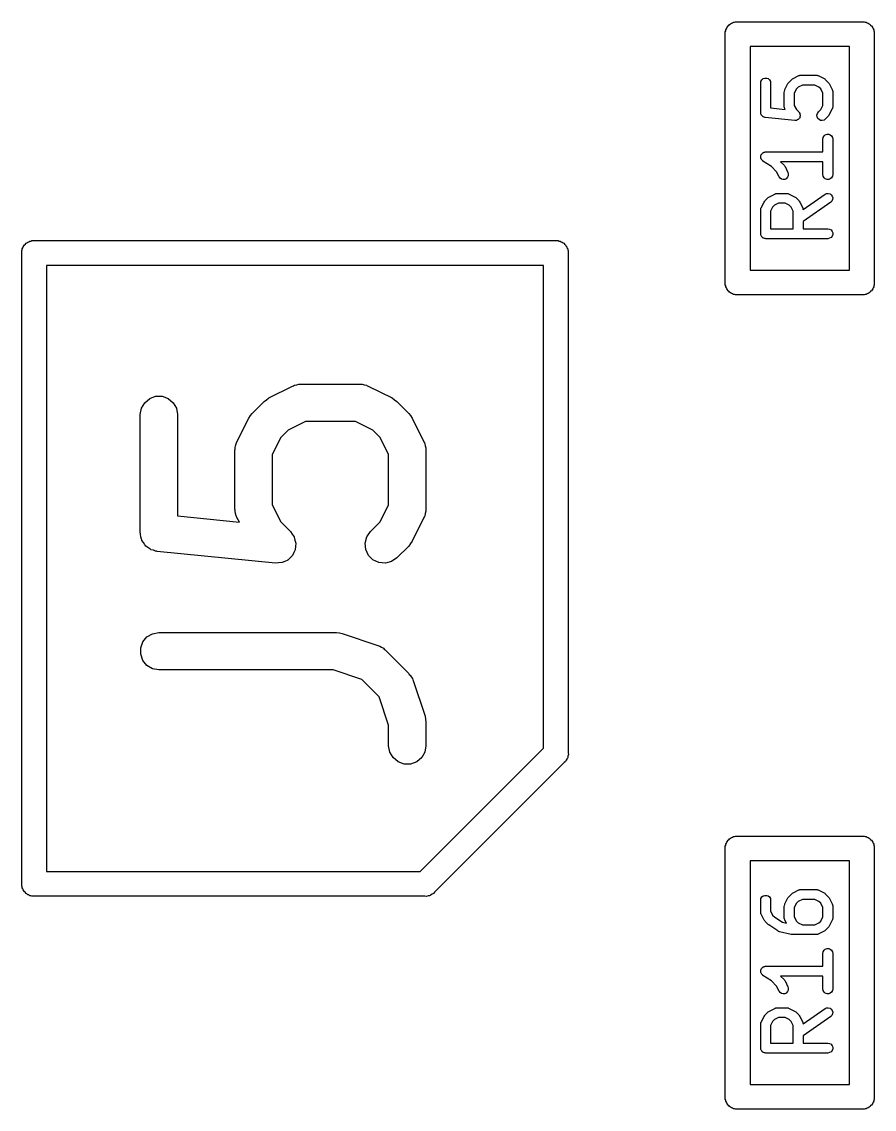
# Model space of a CAD drawing. Extents: x 10 to 287, y -200 to -10.
# Drawn here: x 136.06 to 139.492, y -117.875 to -113.496 of the extents above; entities that cross this region are included whole.
import ezdxf

# ---------------------------------------------------------------- set-up
doc = ezdxf.new("R2010")
doc.units = 0
doc.header["$MEASUREMENT"] = 0
doc.layers.add('BLACK', color=7, linetype='CONTINUOUS')

msp = doc.modelspace()

# ---------------------------------------------------------------- linework, layer by layer
at = {"layer": 'BLACK', "linetype": 'CONTINUOUS'}
for p, q in [((138.913, -113.505), (138.917, -113.502)), ((138.917, -113.502), (138.921, -113.501)), ((138.921, -113.501), (138.925, -113.498)), ((138.925, -113.498), (138.929, -113.498)), ((138.929, -113.498), (138.933, -113.496)), ((138.933, -113.496), (139.451, -113.496)), ((139.451, -113.496), (139.455, -113.498)), ((139.455, -113.498), (139.459, -113.498)), ((139.459, -113.498), (139.463, -113.501)), ((139.463, -113.501), (139.467, -113.502)), ((139.467, -113.502), (139.471, -113.505)), ((138.892, -113.537), (138.894, -113.533)), ((138.892, -113.555), (138.892, -113.537)), ((138.894, -113.529), (138.897, -113.525)), ((138.894, -113.533), (138.894, -113.529)), ((138.897, -113.525), (138.898, -113.521)), ((138.898, -113.521), (138.901, -113.517)), ((138.901, -113.517), (138.903, -113.513)), ((138.903, -113.513), (138.907, -113.511)), ((138.907, -113.511), (138.909, -113.507)), ((138.909, -113.507), (138.913, -113.505)), ((139.471, -113.505), (139.475, -113.507)), ((139.475, -113.507), (139.477, -113.511)), ((139.477, -113.511), (139.481, -113.513)), ((139.481, -113.513), (139.483, -113.517)), ((139.483, -113.517), (139.486, -113.521)), ((139.486, -113.521), (139.487, -113.525)), ((139.487, -113.525), (139.49, -113.529)), ((139.49, -113.529), (139.49, -113.533)), ((139.49, -113.533), (139.492, -113.537)), ((139.492, -113.537), (139.492, -114.555)), ((138.892, -114.537), (138.892, -113.555)), ((138.892, -113.555), (138.892, -113.555)), ((138.992, -113.596), (138.992, -114.496)), ((139.392, -113.596), (138.992, -113.596)), ((139.392, -114.496), (139.392, -113.596)), ((139.165, -113.725), (139.189, -113.713)), ((139.189, -113.713), (139.19, -113.712)), ((139.19, -113.712), (139.191, -113.712)), ((139.191, -113.712), (139.193, -113.711)), ((139.193, -113.711), (139.196, -113.711)), ((139.196, -113.711), (139.197, -113.711)), ((139.197, -113.711), (139.198, -113.711)), ((139.198, -113.711), (139.257, -113.711)), ((139.257, -113.711), (139.259, -113.711)), ((139.259, -113.711), (139.26, -113.711)), ((139.26, -113.711), (139.262, -113.711)), ((139.262, -113.711), (139.264, -113.712)), ((139.264, -113.712), (139.265, -113.712)), ((139.265, -113.712), (139.266, -113.713)), ((139.266, -113.713), (139.29, -113.725)), ((139.035, -113.742), (139.036, -113.736)), ((139.035, -113.861), (139.035, -113.742)), ((139.036, -113.736), (139.04, -113.73)), ((139.04, -113.73), (139.045, -113.725)), ((139.045, -113.725), (139.052, -113.723)), ((139.052, -113.723), (139.059, -113.723)), ((139.059, -113.723), (139.065, -113.725)), ((139.065, -113.725), (139.07, -113.73)), ((139.07, -113.73), (139.074, -113.736)), ((139.074, -113.736), (139.075, -113.742)), ((139.075, -113.742), (139.075, -113.843)), ((139.132, -113.769), (139.144, -113.745)), ((139.144, -113.745), (139.146, -113.743)), ((139.146, -113.743), (139.148, -113.74)), ((139.148, -113.74), (139.16, -113.728)), ((139.16, -113.728), (139.163, -113.726)), ((139.163, -113.726), (139.165, -113.725)), ((139.179, -113.766), (139.17, -113.783)), ((139.186, -113.759), (139.179, -113.766)), ((139.203, -113.751), (139.186, -113.759)), ((139.253, -113.751), (139.203, -113.751)), ((139.269, -113.759), (139.253, -113.751)), ((139.277, -113.766), (139.269, -113.759)), ((139.285, -113.783), (139.277, -113.766)), ((139.29, -113.725), (139.293, -113.726)), ((139.293, -113.726), (139.295, -113.728)), ((139.295, -113.728), (139.307, -113.74)), ((139.307, -113.74), (139.309, -113.743)), ((139.309, -113.743), (139.311, -113.745)), ((139.311, -113.745), (139.323, -113.769)), ((139.13, -113.776), (139.131, -113.774)), ((139.131, -113.777), (139.13, -113.776)), ((139.13, -113.778), (139.131, -113.777)), ((139.13, -113.838), (139.13, -113.778)), ((139.131, -113.774), (139.132, -113.771)), ((139.132, -113.77), (139.132, -113.769)), ((139.132, -113.771), (139.132, -113.77)), ((139.17, -113.783), (139.17, -113.833)), ((139.285, -113.833), (139.285, -113.783)), ((139.323, -113.769), (139.323, -113.77)), ((139.323, -113.77), (139.324, -113.771)), ((139.324, -113.771), (139.324, -113.774)), ((139.324, -113.774), (139.325, -113.776)), ((139.325, -113.776), (139.325, -113.777)), ((139.325, -113.777), (139.325, -113.778)), ((139.325, -113.778), (139.325, -113.838)), ((139.075, -113.843), (139.134, -113.849)), ((139.131, -113.839), (139.13, -113.838)), ((139.13, -113.84), (139.131, -113.839)), ((139.131, -113.842), (139.13, -113.84)), ((139.132, -113.845), (139.131, -113.842)), ((139.132, -113.846), (139.132, -113.845)), ((139.132, -113.847), (139.132, -113.846)), ((139.134, -113.849), (139.132, -113.847)), ((139.17, -113.833), (139.179, -113.85)), ((139.179, -113.85), (139.188, -113.859)), ((139.267, -113.859), (139.277, -113.85)), ((139.277, -113.85), (139.285, -113.833)), ((139.323, -113.847), (139.311, -113.87)), ((139.324, -113.845), (139.323, -113.846)), ((139.323, -113.846), (139.323, -113.847)), ((139.325, -113.84), (139.324, -113.842)), ((139.324, -113.842), (139.324, -113.845)), ((139.325, -113.838), (139.325, -113.839)), ((139.325, -113.839), (139.325, -113.84)), ((139.035, -113.862), (139.035, -113.861)), ((139.035, -113.863), (139.035, -113.862)), ((139.036, -113.866), (139.035, -113.863)), ((139.036, -113.868), (139.036, -113.866)), ((139.037, -113.869), (139.036, -113.868)), ((139.037, -113.87), (139.037, -113.869)), ((139.038, -113.872), (139.037, -113.87)), ((139.04, -113.874), (139.038, -113.872)), ((139.04, -113.875), (139.04, -113.874)), ((139.041, -113.875), (139.04, -113.875)), ((139.043, -113.877), (139.041, -113.875)), ((139.045, -113.879), (139.043, -113.877)), ((139.046, -113.879), (139.045, -113.879)), ((139.049, -113.88), (139.046, -113.879)), ((139.046, -113.879), (139.046, -113.879)), ((139.052, -113.881), (139.049, -113.88)), ((139.053, -113.881), (139.052, -113.881)), ((139.052, -113.881), (139.052, -113.881)), ((139.172, -113.893), (139.053, -113.881)), ((139.176, -113.893), (139.172, -113.893)), ((139.172, -113.893), (139.172, -113.893)), ((139.172, -113.893), (139.172, -113.893)), ((139.179, -113.893), (139.176, -113.893)), ((139.182, -113.891), (139.179, -113.893)), ((139.179, -113.893), (139.179, -113.893)), ((139.179, -113.893), (139.179, -113.893)), ((139.185, -113.89), (139.182, -113.891)), ((139.186, -113.89), (139.185, -113.89)), ((139.185, -113.89), (139.185, -113.89)), ((139.188, -113.887), (139.186, -113.89)), ((139.188, -113.859), (139.188, -113.859)), ((139.188, -113.859), (139.188, -113.859)), ((139.188, -113.859), (139.19, -113.862)), ((139.19, -113.885), (139.188, -113.887)), ((139.19, -113.862), (139.192, -113.865)), ((139.191, -113.885), (139.19, -113.885)), ((139.19, -113.885), (139.19, -113.885)), ((139.192, -113.882), (139.191, -113.885)), ((139.192, -113.865), (139.192, -113.865)), ((139.192, -113.865), (139.192, -113.865)), ((139.192, -113.865), (139.193, -113.868)), ((139.193, -113.879), (139.192, -113.882)), ((139.193, -113.868), (139.194, -113.872)), ((139.194, -113.875), (139.193, -113.879)), ((139.193, -113.879), (139.193, -113.879)), ((139.193, -113.879), (139.193, -113.879)), ((139.194, -113.872), (139.194, -113.872)), ((139.194, -113.872), (139.194, -113.872)), ((139.194, -113.872), (139.194, -113.875)), ((139.261, -113.872), (139.263, -113.865)), ((139.262, -113.879), (139.261, -113.872)), ((139.265, -113.885), (139.262, -113.879)), ((139.263, -113.865), (139.267, -113.859)), ((139.27, -113.89), (139.265, -113.885)), ((139.276, -113.893), (139.27, -113.89)), ((139.283, -113.893), (139.276, -113.893)), ((139.29, -113.892), (139.283, -113.893)), ((139.295, -113.888), (139.29, -113.892)), ((139.307, -113.876), (139.295, -113.888)), ((139.309, -113.873), (139.307, -113.876)), ((139.311, -113.87), (139.309, -113.873)), ((139.285, -113.969), (139.286, -113.962)), ((139.285, -114.02), (139.285, -113.969)), ((139.286, -113.962), (139.29, -113.956)), ((139.29, -113.956), (139.295, -113.951)), ((139.295, -113.951), (139.302, -113.949)), ((139.302, -113.949), (139.309, -113.949)), ((139.309, -113.949), (139.315, -113.951)), ((139.315, -113.951), (139.32, -113.956)), ((139.32, -113.956), (139.324, -113.962)), ((139.324, -113.962), (139.325, -113.969)), ((139.325, -113.969), (139.325, -114.111)), ((139.038, -114.03), (139.039, -114.028)), ((139.039, -114.028), (139.041, -114.026)), ((139.041, -114.026), (139.042, -114.026)), ((139.042, -114.025), (139.044, -114.024)), ((139.042, -114.026), (139.042, -114.025)), ((139.044, -114.024), (139.046, -114.022)), ((139.046, -114.022), (139.047, -114.022)), ((139.047, -114.022), (139.048, -114.021)), ((139.048, -114.021), (139.051, -114.021)), ((139.051, -114.021), (139.053, -114.02)), ((139.053, -114.02), (139.054, -114.02)), ((139.054, -114.02), (139.055, -114.02)), ((139.055, -114.02), (139.285, -114.02)), ((139.035, -114.037), (139.036, -114.034)), ((139.035, -114.038), (139.035, -114.037)), ((139.035, -114.039), (139.035, -114.038)), ((139.035, -114.041), (139.035, -114.039)), ((139.035, -114.044), (139.035, -114.041)), ((139.036, -114.045), (139.035, -114.044)), ((139.036, -114.034), (139.037, -114.032)), ((139.036, -114.046), (139.036, -114.045)), ((139.037, -114.048), (139.036, -114.046)), ((139.037, -114.031), (139.038, -114.03)), ((139.037, -114.032), (139.037, -114.031)), ((139.038, -114.05), (139.037, -114.048)), ((139.038, -114.051), (139.038, -114.05)), ((139.039, -114.052), (139.038, -114.051)), ((139.041, -114.054), (139.039, -114.052)), ((139.042, -114.055), (139.041, -114.054)), ((139.043, -114.056), (139.042, -114.055)), ((139.044, -114.057), (139.043, -114.056)), ((139.078, -114.079), (139.044, -114.057)), ((139.285, -114.06), (139.115, -114.06)), ((139.115, -114.06), (139.129, -114.074)), ((139.285, -114.111), (139.285, -114.06)), ((139.098, -114.1), (139.078, -114.079)), ((139.109, -114.12), (139.098, -114.1)), ((139.129, -114.074), (139.131, -114.076)), ((139.131, -114.076), (139.133, -114.079)), ((139.133, -114.079), (139.144, -114.103)), ((139.146, -114.116), (139.143, -114.122)), ((139.144, -114.103), (139.146, -114.109)), ((139.146, -114.109), (139.146, -114.116)), ((139.286, -114.118), (139.285, -114.111)), ((139.325, -114.111), (139.324, -114.118)), ((139.113, -114.126), (139.109, -114.12)), ((139.119, -114.13), (139.113, -114.126)), ((139.125, -114.131), (139.119, -114.13)), ((139.132, -114.131), (139.125, -114.131)), ((139.138, -114.128), (139.132, -114.131)), ((139.143, -114.122), (139.138, -114.128)), ((139.29, -114.124), (139.286, -114.118)), ((139.295, -114.129), (139.29, -114.124)), ((139.302, -114.131), (139.295, -114.129)), ((139.309, -114.131), (139.302, -114.131)), ((139.315, -114.129), (139.309, -114.131)), ((139.32, -114.124), (139.315, -114.129)), ((139.324, -114.118), (139.32, -114.124)), ((139.053, -114.216), (139.065, -114.204)), ((139.065, -114.204), (139.067, -114.203)), ((139.067, -114.203), (139.07, -114.201)), ((139.07, -114.201), (139.094, -114.189)), ((139.094, -114.189), (139.095, -114.188)), ((139.095, -114.188), (139.096, -114.188)), ((139.096, -114.188), (139.098, -114.188)), ((139.098, -114.188), (139.1, -114.187)), ((139.1, -114.187), (139.102, -114.187)), ((139.102, -114.187), (139.103, -114.187)), ((139.103, -114.187), (139.138, -114.187)), ((139.138, -114.187), (139.14, -114.187)), ((139.14, -114.187), (139.141, -114.187)), ((139.141, -114.187), (139.143, -114.188)), ((139.143, -114.188), (139.145, -114.188)), ((139.145, -114.188), (139.146, -114.188)), ((139.146, -114.188), (139.147, -114.189)), ((139.147, -114.189), (139.171, -114.201)), ((139.171, -114.201), (139.174, -114.203)), ((139.174, -114.203), (139.176, -114.204)), ((139.176, -114.204), (139.188, -114.216)), ((139.206, -114.252), (139.294, -114.19)), ((139.294, -114.19), (139.3, -114.187)), ((139.3, -114.187), (139.307, -114.187)), ((139.307, -114.187), (139.314, -114.189)), ((139.314, -114.189), (139.319, -114.193)), ((139.319, -114.193), (139.323, -114.198)), ((139.323, -114.198), (139.325, -114.205)), ((139.036, -114.247), (139.037, -114.246)), ((139.036, -114.25), (139.036, -114.247)), ((139.037, -114.245), (139.049, -114.222)), ((139.037, -114.246), (139.037, -114.245)), ((139.049, -114.222), (139.051, -114.219)), ((139.051, -114.219), (139.053, -114.216)), ((139.083, -114.242), (139.075, -114.259)), ((139.091, -114.235), (139.083, -114.242)), ((139.107, -114.227), (139.091, -114.235)), ((139.134, -114.227), (139.107, -114.227)), ((139.15, -114.235), (139.134, -114.227)), ((139.158, -114.242), (139.15, -114.235)), ((139.166, -114.259), (139.158, -114.242)), ((139.188, -114.216), (139.19, -114.219)), ((139.19, -114.219), (139.192, -114.222)), ((139.192, -114.222), (139.204, -114.245)), ((139.204, -114.245), (139.204, -114.246)), ((139.204, -114.246), (139.205, -114.247)), ((139.205, -114.247), (139.205, -114.25)), ((139.317, -114.223), (139.206, -114.3)), ((139.321, -114.218), (139.317, -114.223)), ((139.324, -114.212), (139.321, -114.218)), ((139.325, -114.205), (139.324, -114.212)), ((139.035, -114.252), (139.036, -114.25)), ((139.035, -114.253), (139.035, -114.252)), ((139.035, -114.254), (139.035, -114.253)), ((139.035, -114.35), (139.035, -114.254)), ((139.075, -114.259), (139.075, -114.33)), ((139.166, -114.33), (139.166, -114.259)), ((139.205, -114.25), (139.206, -114.252)), ((139.075, -114.33), (139.166, -114.33)), ((139.206, -114.3), (139.206, -114.33)), ((139.206, -114.33), (139.305, -114.33)), ((139.305, -114.33), (139.312, -114.331)), ((139.312, -114.331), (139.318, -114.334)), ((139.318, -114.334), (139.322, -114.34)), ((136.089, -114.382), (136.093, -114.379)), ((136.093, -114.379), (136.097, -114.379)), ((136.097, -114.379), (136.101, -114.377)), ((136.101, -114.377), (138.219, -114.377)), ((138.219, -114.377), (138.223, -114.379)), ((138.223, -114.379), (138.227, -114.379)), ((138.227, -114.379), (138.231, -114.382)), ((139.035, -114.351), (139.035, -114.35)), ((139.035, -114.353), (139.035, -114.351)), ((139.036, -114.355), (139.035, -114.353)), ((139.036, -114.356), (139.036, -114.355)), ((139.037, -114.358), (139.036, -114.356)), ((139.038, -114.36), (139.037, -114.358)), ((139.039, -114.361), (139.038, -114.36)), ((139.04, -114.362), (139.039, -114.361)), ((139.041, -114.364), (139.04, -114.362)), ((139.042, -114.365), (139.041, -114.364)), ((139.044, -114.366), (139.042, -114.365)), ((139.045, -114.367), (139.044, -114.366)), ((139.047, -114.367), (139.045, -114.367)), ((139.048, -114.368), (139.047, -114.367)), ((139.05, -114.369), (139.048, -114.368)), ((139.052, -114.369), (139.05, -114.369)), ((139.053, -114.369), (139.052, -114.369)), ((139.055, -114.37), (139.053, -114.369)), ((139.305, -114.37), (139.055, -114.37)), ((139.312, -114.368), (139.305, -114.37)), ((139.318, -114.365), (139.312, -114.368)), ((139.322, -114.36), (139.318, -114.365)), ((139.322, -114.34), (139.325, -114.346)), ((139.325, -114.353), (139.322, -114.36)), ((139.325, -114.346), (139.325, -114.353)), ((136.06, -114.418), (136.062, -114.414)), ((136.06, -114.436), (136.06, -114.418)), ((136.062, -114.41), (136.065, -114.406)), ((136.062, -114.414), (136.062, -114.41)), ((136.065, -114.406), (136.066, -114.402)), ((136.066, -114.402), (136.069, -114.398)), ((136.069, -114.398), (136.071, -114.394)), ((136.071, -114.394), (136.075, -114.392)), ((136.075, -114.392), (136.077, -114.388)), ((136.077, -114.388), (136.081, -114.386)), ((136.081, -114.386), (136.085, -114.383)), ((136.085, -114.383), (136.089, -114.382)), ((138.231, -114.382), (138.235, -114.383)), ((138.235, -114.383), (138.239, -114.386)), ((138.239, -114.386), (138.243, -114.388)), ((138.243, -114.388), (138.245, -114.392)), ((138.245, -114.392), (138.249, -114.394)), ((138.249, -114.394), (138.251, -114.398)), ((138.251, -114.398), (138.254, -114.402)), ((138.254, -114.402), (138.255, -114.406)), ((138.255, -114.406), (138.258, -114.41)), ((138.258, -114.41), (138.258, -114.414)), ((138.258, -114.414), (138.26, -114.418)), ((138.26, -114.418), (138.26, -116.44)), ((136.06, -116.958), (136.06, -114.436)), ((136.06, -114.436), (136.06, -114.436)), ((136.16, -114.477), (136.16, -116.917)), ((138.16, -114.477), (136.16, -114.477)), ((138.16, -116.421), (138.16, -114.477)), ((138.992, -114.496), (139.392, -114.496)), ((138.892, -114.555), (138.892, -114.537)), ((138.894, -114.559), (138.892, -114.555)), ((138.894, -114.563), (138.894, -114.559)), ((138.897, -114.567), (138.894, -114.563)), ((138.898, -114.571), (138.897, -114.567)), ((138.901, -114.575), (138.898, -114.571)), ((138.903, -114.579), (138.901, -114.575)), ((138.907, -114.581), (138.903, -114.579)), ((138.909, -114.585), (138.907, -114.581)), ((138.913, -114.587), (138.909, -114.585)), ((138.917, -114.59), (138.913, -114.587)), ((138.921, -114.591), (138.917, -114.59)), ((138.925, -114.594), (138.921, -114.591)), ((138.929, -114.594), (138.925, -114.594)), ((138.933, -114.596), (138.929, -114.594)), ((139.451, -114.596), (138.933, -114.596)), ((139.455, -114.594), (139.451, -114.596)), ((139.459, -114.594), (139.455, -114.594)), ((139.463, -114.591), (139.459, -114.594)), ((139.467, -114.59), (139.463, -114.591)), ((139.471, -114.587), (139.467, -114.59)), ((139.475, -114.585), (139.471, -114.587)), ((139.477, -114.581), (139.475, -114.585)), ((139.481, -114.579), (139.477, -114.581)), ((139.483, -114.575), (139.481, -114.579)), ((139.486, -114.571), (139.483, -114.575)), ((139.487, -114.567), (139.486, -114.571)), ((139.49, -114.563), (139.487, -114.567)), ((139.492, -114.555), (139.49, -114.559)), ((139.49, -114.559), (139.49, -114.563)), ((137.055, -115.011), (137.15, -114.963)), ((137.15, -114.963), (137.154, -114.962)), ((137.154, -114.962), (137.158, -114.96)), ((137.158, -114.96), (137.167, -114.958)), ((137.167, -114.958), (137.175, -114.956)), ((137.175, -114.956), (137.18, -114.956)), ((137.18, -114.956), (137.184, -114.955)), ((137.184, -114.955), (137.422, -114.955)), ((137.422, -114.955), (137.426, -114.956)), ((137.426, -114.956), (137.43, -114.956)), ((137.43, -114.956), (137.439, -114.958)), ((137.439, -114.958), (137.448, -114.96)), ((137.448, -114.96), (137.451, -114.962)), ((137.451, -114.962), (137.455, -114.963)), ((137.455, -114.963), (137.551, -115.011)), ((136.542, -115.052), (136.555, -115.03)), ((136.555, -115.03), (136.575, -115.013)), ((136.575, -115.013), (136.599, -115.004)), ((136.599, -115.004), (136.625, -115.004)), ((136.625, -115.004), (136.65, -115.013)), ((136.65, -115.013), (136.67, -115.03)), ((136.67, -115.03), (136.683, -115.052)), ((136.988, -115.073), (137.036, -115.025)), ((137.036, -115.025), (137.045, -115.018)), ((137.045, -115.018), (137.055, -115.011)), ((137.551, -115.011), (137.56, -115.018)), ((137.56, -115.018), (137.57, -115.025)), ((137.57, -115.025), (137.618, -115.073)), ((136.537, -115.078), (136.542, -115.052)), ((136.537, -115.554), (136.537, -115.078)), ((136.683, -115.052), (136.687, -115.078)), ((136.687, -115.078), (136.687, -115.486)), ((136.981, -115.082), (136.988, -115.073)), ((137.618, -115.073), (137.625, -115.082)), ((136.926, -115.187), (136.974, -115.092)), ((136.974, -115.092), (136.981, -115.082)), ((137.202, -115.105), (137.133, -115.14)), ((137.404, -115.105), (137.202, -115.105)), ((137.473, -115.14), (137.404, -115.105)), ((137.625, -115.082), (137.632, -115.092)), ((137.632, -115.092), (137.679, -115.187)), ((137.133, -115.14), (137.103, -115.17)), ((137.503, -115.17), (137.473, -115.14)), ((136.919, -115.212), (136.921, -115.204)), ((136.921, -115.204), (136.923, -115.195)), ((136.923, -115.195), (136.925, -115.191)), ((136.925, -115.191), (136.926, -115.187)), ((137.103, -115.17), (137.068, -115.239)), ((137.537, -115.239), (137.503, -115.17)), ((137.679, -115.187), (137.681, -115.191)), ((137.681, -115.191), (137.683, -115.195)), ((137.683, -115.195), (137.684, -115.204)), ((137.684, -115.204), (137.687, -115.212)), ((136.918, -115.221), (136.919, -115.217)), ((136.918, -115.459), (136.918, -115.221)), ((136.919, -115.217), (136.919, -115.212)), ((137.068, -115.239), (137.068, -115.441)), ((137.537, -115.441), (137.537, -115.239)), ((137.687, -115.212), (137.687, -115.217)), ((137.687, -115.217), (137.687, -115.221)), ((137.687, -115.221), (137.687, -115.459)), ((136.919, -115.463), (136.918, -115.459)), ((136.919, -115.467), (136.919, -115.463)), ((136.921, -115.476), (136.919, -115.467)), ((137.068, -115.441), (137.103, -115.51)), ((137.503, -115.51), (137.537, -115.441)), ((137.687, -115.467), (137.684, -115.476)), ((137.687, -115.459), (137.687, -115.463)), ((137.687, -115.463), (137.687, -115.467)), ((136.687, -115.486), (136.936, -115.511)), ((136.923, -115.485), (136.921, -115.476)), ((136.925, -115.488), (136.923, -115.485)), ((136.926, -115.492), (136.925, -115.488)), ((136.936, -115.511), (136.926, -115.492)), ((137.103, -115.51), (137.142, -115.549)), ((137.464, -115.549), (137.503, -115.51)), ((137.679, -115.492), (137.632, -115.588)), ((137.681, -115.488), (137.679, -115.492)), ((137.683, -115.485), (137.681, -115.488)), ((137.684, -115.476), (137.683, -115.485)), ((136.538, -115.557), (136.537, -115.554)), ((136.538, -115.56), (136.538, -115.557)), ((136.54, -115.57), (136.538, -115.56)), ((137.142, -115.549), (137.142, -115.549)), ((137.142, -115.549), (137.142, -115.549)), ((137.142, -115.549), (137.149, -115.56)), ((137.149, -115.56), (137.157, -115.57)), ((137.449, -115.57), (137.464, -115.549)), ((136.542, -115.58), (136.54, -115.57)), ((136.543, -115.582), (136.542, -115.58)), ((136.544, -115.585), (136.543, -115.582)), ((136.55, -115.593), (136.544, -115.585)), ((136.555, -115.602), (136.55, -115.593)), ((136.557, -115.604), (136.555, -115.602)), ((136.559, -115.607), (136.557, -115.604)), ((137.157, -115.57), (137.157, -115.571)), ((137.157, -115.571), (137.157, -115.571)), ((137.157, -115.571), (137.16, -115.583)), ((137.16, -115.583), (137.163, -115.595)), ((137.163, -115.596), (137.162, -115.609)), ((137.163, -115.595), (137.163, -115.596)), ((137.163, -115.596), (137.163, -115.596)), ((137.442, -115.595), (137.449, -115.57)), ((137.445, -115.621), (137.442, -115.595)), ((137.625, -115.597), (137.618, -115.607)), ((137.632, -115.588), (137.625, -115.597)), ((136.567, -115.613), (136.559, -115.607)), ((136.575, -115.619), (136.567, -115.613)), ((136.578, -115.62), (136.575, -115.619)), ((136.58, -115.622), (136.578, -115.62)), ((136.59, -115.624), (136.58, -115.622)), ((136.599, -115.628), (136.59, -115.624)), ((136.602, -115.628), (136.599, -115.628)), ((136.605, -115.629), (136.602, -115.628)), ((137.081, -115.676), (136.605, -115.629)), ((137.149, -115.646), (137.14, -115.654)), ((137.15, -115.645), (137.149, -115.646)), ((137.155, -115.633), (137.15, -115.645)), ((137.15, -115.645), (137.15, -115.645)), ((137.161, -115.622), (137.155, -115.633)), ((137.162, -115.609), (137.161, -115.621)), ((137.161, -115.621), (137.161, -115.622)), ((137.161, -115.622), (137.161, -115.622)), ((137.456, -115.645), (137.445, -115.621)), ((137.474, -115.663), (137.456, -115.645)), ((137.618, -115.607), (137.57, -115.655)), ((137.082, -115.676), (137.081, -115.676)), ((137.094, -115.675), (137.082, -115.676)), ((137.082, -115.676), (137.082, -115.676)), ((137.107, -115.674), (137.094, -115.675)), ((137.108, -115.674), (137.107, -115.674)), ((137.119, -115.669), (137.108, -115.674)), ((137.108, -115.674), (137.108, -115.674)), ((137.131, -115.664), (137.119, -115.669)), ((137.132, -115.663), (137.131, -115.663)), ((137.131, -115.663), (137.131, -115.664)), ((137.14, -115.654), (137.132, -115.663)), ((137.498, -115.674), (137.474, -115.663)), ((137.524, -115.676), (137.498, -115.674)), ((137.549, -115.67), (137.524, -115.676)), ((137.57, -115.655), (137.549, -115.67)), ((136.587, -115.96), (136.612, -115.955)), ((136.612, -115.955), (137.327, -115.955)), ((137.327, -115.955), (137.339, -115.957)), ((136.539, -116.017), (136.547, -115.993)), ((136.547, -115.993), (136.564, -115.973)), ((136.564, -115.973), (136.587, -115.96)), ((137.339, -115.957), (137.35, -115.959)), ((137.35, -115.959), (137.493, -116.007)), ((136.539, -116.043), (136.539, -116.017)), ((136.547, -116.068), (136.539, -116.043)), ((137.493, -116.007), (137.497, -116.009)), ((137.497, -116.009), (137.501, -116.01)), ((137.501, -116.01), (137.508, -116.015)), ((137.508, -116.015), (137.516, -116.019)), ((137.516, -116.019), (137.519, -116.022)), ((137.519, -116.022), (137.523, -116.025)), ((137.523, -116.025), (137.618, -116.12)), ((136.564, -116.088), (136.547, -116.068)), ((136.587, -116.101), (136.564, -116.088)), ((136.612, -116.105), (136.587, -116.101)), ((137.314, -116.105), (136.612, -116.105)), ((137.429, -116.144), (137.314, -116.105)), ((137.618, -116.12), (137.62, -116.124)), ((137.62, -116.124), (137.624, -116.127)), ((137.624, -116.127), (137.628, -116.134)), ((137.499, -116.214), (137.429, -116.144)), ((137.628, -116.134), (137.633, -116.141)), ((137.633, -116.141), (137.634, -116.146)), ((137.634, -116.146), (137.636, -116.149)), ((137.636, -116.149), (137.684, -116.292)), ((137.537, -116.328), (137.499, -116.214)), ((137.684, -116.292), (137.685, -116.304)), ((137.685, -116.304), (137.687, -116.316)), ((137.537, -116.411), (137.537, -116.328)), ((137.687, -116.316), (137.687, -116.411)), ((137.542, -116.437), (137.537, -116.411)), ((137.555, -116.459), (137.542, -116.437)), ((137.664, -116.917), (138.16, -116.421)), ((137.683, -116.437), (137.67, -116.459)), ((137.687, -116.411), (137.683, -116.437)), ((137.575, -116.476), (137.555, -116.459)), ((137.599, -116.485), (137.575, -116.476)), ((137.65, -116.476), (137.625, -116.485)), ((137.67, -116.459), (137.65, -116.476)), ((138.244, -116.479), (137.722, -117.001)), ((138.249, -116.475), (138.244, -116.479)), ((138.252, -116.469), (138.249, -116.475)), ((138.256, -116.463), (138.252, -116.469)), ((138.257, -116.461), (138.256, -116.463)), ((138.258, -116.459), (138.257, -116.461)), ((138.259, -116.453), (138.258, -116.459)), ((138.261, -116.446), (138.259, -116.453)), ((138.26, -116.44), (138.261, -116.446)), ((137.625, -116.485), (137.599, -116.485)), ((138.907, -116.79), (138.909, -116.786)), ((138.909, -116.786), (138.913, -116.784)), ((138.913, -116.784), (138.917, -116.781)), ((138.917, -116.781), (138.921, -116.78)), ((138.921, -116.78), (138.925, -116.777)), ((138.925, -116.777), (138.929, -116.777)), ((138.929, -116.777), (138.933, -116.775)), ((138.933, -116.775), (139.451, -116.775)), ((139.451, -116.775), (139.455, -116.777)), ((139.455, -116.777), (139.459, -116.777)), ((139.459, -116.777), (139.463, -116.78)), ((139.463, -116.78), (139.467, -116.781)), ((139.467, -116.781), (139.471, -116.784)), ((139.471, -116.784), (139.475, -116.786)), ((139.475, -116.786), (139.477, -116.79)), ((138.892, -116.816), (138.894, -116.812)), ((138.892, -116.834), (138.892, -116.816)), ((138.894, -116.808), (138.897, -116.804)), ((138.894, -116.812), (138.894, -116.808)), ((138.897, -116.804), (138.898, -116.8)), ((138.898, -116.8), (138.901, -116.796)), ((138.901, -116.796), (138.903, -116.792)), ((138.903, -116.792), (138.907, -116.79)), ((139.477, -116.79), (139.481, -116.792)), ((139.481, -116.792), (139.483, -116.796)), ((139.483, -116.796), (139.486, -116.8)), ((139.486, -116.8), (139.487, -116.804)), ((139.487, -116.804), (139.49, -116.808)), ((139.49, -116.808), (139.49, -116.812)), ((139.49, -116.812), (139.492, -116.816)), ((139.492, -116.816), (139.492, -117.834)), ((138.892, -117.816), (138.892, -116.834)), ((138.892, -116.834), (138.892, -116.834)), ((138.992, -116.875), (138.992, -117.775)), ((139.392, -116.875), (138.992, -116.875)), ((139.392, -117.775), (139.392, -116.875)), ((136.16, -116.917), (137.664, -116.917)), ((136.06, -116.976), (136.06, -116.958)), ((136.062, -116.98), (136.06, -116.976)), ((136.062, -116.984), (136.062, -116.98)), ((136.065, -116.988), (136.062, -116.984)), ((136.066, -116.992), (136.065, -116.988)), ((136.069, -116.996), (136.066, -116.992)), ((136.071, -117), (136.069, -116.996)), ((136.075, -117.002), (136.071, -117)), ((136.077, -117.006), (136.075, -117.002)), ((136.081, -117.008), (136.077, -117.006)), ((137.718, -117.006), (137.712, -117.009)), ((137.722, -117.001), (137.718, -117.006)), ((139.16, -117.007), (139.163, -117.005)), ((139.163, -117.005), (139.165, -117.004)), ((139.165, -117.004), (139.189, -116.992)), ((139.189, -116.992), (139.19, -116.991)), ((139.19, -116.991), (139.191, -116.991)), ((139.191, -116.991), (139.193, -116.99)), ((139.193, -116.99), (139.196, -116.99)), ((139.196, -116.99), (139.197, -116.99)), ((139.197, -116.99), (139.198, -116.99)), ((139.198, -116.99), (139.257, -116.99)), ((139.257, -116.99), (139.259, -116.99)), ((139.259, -116.99), (139.26, -116.99)), ((139.26, -116.99), (139.262, -116.99)), ((139.262, -116.99), (139.264, -116.991)), ((139.264, -116.991), (139.265, -116.991)), ((139.265, -116.991), (139.266, -116.992)), ((139.266, -116.992), (139.29, -117.004)), ((139.29, -117.004), (139.293, -117.005)), ((139.293, -117.005), (139.295, -117.007)), ((136.085, -117.011), (136.081, -117.008)), ((136.089, -117.012), (136.085, -117.011)), ((136.093, -117.015), (136.089, -117.012)), ((136.097, -117.015), (136.093, -117.015)), ((136.101, -117.017), (136.097, -117.015)), ((137.683, -117.017), (136.101, -117.017)), ((137.689, -117.018), (137.683, -117.017)), ((137.696, -117.016), (137.689, -117.018)), ((137.702, -117.015), (137.696, -117.016)), ((137.704, -117.014), (137.702, -117.015)), ((137.706, -117.013), (137.704, -117.014)), ((137.712, -117.009), (137.706, -117.013)), ((139.035, -117.033), (139.036, -117.026)), ((139.035, -117.081), (139.035, -117.033)), ((139.036, -117.026), (139.04, -117.02)), ((139.04, -117.02), (139.045, -117.016)), ((139.045, -117.016), (139.052, -117.014)), ((139.052, -117.014), (139.059, -117.014)), ((139.059, -117.014), (139.065, -117.016)), ((139.065, -117.016), (139.07, -117.02)), ((139.07, -117.02), (139.074, -117.026)), ((139.074, -117.026), (139.075, -117.033)), ((139.075, -117.033), (139.075, -117.076)), ((139.131, -117.053), (139.132, -117.05)), ((139.132, -117.048), (139.144, -117.024)), ((139.132, -117.049), (139.132, -117.048)), ((139.132, -117.05), (139.132, -117.049)), ((139.144, -117.024), (139.146, -117.022)), ((139.146, -117.022), (139.148, -117.019)), ((139.148, -117.019), (139.16, -117.007)), ((139.179, -117.045), (139.17, -117.062)), ((139.186, -117.038), (139.179, -117.045)), ((139.203, -117.03), (139.186, -117.038)), ((139.253, -117.03), (139.203, -117.03)), ((139.269, -117.038), (139.253, -117.03)), ((139.277, -117.045), (139.269, -117.038)), ((139.285, -117.062), (139.277, -117.045)), ((139.295, -117.007), (139.307, -117.019)), ((139.307, -117.019), (139.309, -117.022)), ((139.309, -117.022), (139.311, -117.024)), ((139.311, -117.024), (139.323, -117.048)), ((139.323, -117.048), (139.323, -117.049)), ((139.323, -117.049), (139.324, -117.05)), ((139.324, -117.05), (139.324, -117.053)), ((139.035, -117.082), (139.035, -117.081)), ((139.035, -117.083), (139.035, -117.082)), ((139.036, -117.085), (139.035, -117.083)), ((139.036, -117.088), (139.036, -117.085)), ((139.037, -117.089), (139.036, -117.088)), ((139.037, -117.09), (139.037, -117.089)), ((139.049, -117.114), (139.037, -117.09)), ((139.075, -117.076), (139.083, -117.093)), ((139.083, -117.093), (139.092, -117.101)), ((139.13, -117.055), (139.131, -117.053)), ((139.131, -117.056), (139.13, -117.055)), ((139.13, -117.057), (139.131, -117.056)), ((139.13, -117.105), (139.13, -117.057)), ((139.17, -117.062), (139.17, -117.1)), ((139.285, -117.1), (139.285, -117.062)), ((139.324, -117.053), (139.325, -117.055)), ((139.325, -117.055), (139.325, -117.056)), ((139.325, -117.056), (139.325, -117.057)), ((139.325, -117.057), (139.325, -117.105)), ((139.051, -117.116), (139.049, -117.114)), ((139.053, -117.119), (139.051, -117.116)), ((139.065, -117.131), (139.053, -117.119)), ((139.066, -117.132), (139.065, -117.131)), ((139.068, -117.133), (139.066, -117.132)), ((139.104, -117.157), (139.068, -117.133)), ((139.092, -117.101), (139.123, -117.122)), ((139.123, -117.122), (139.139, -117.126)), ((139.131, -117.106), (139.13, -117.105)), ((139.13, -117.107), (139.131, -117.106)), ((139.131, -117.109), (139.13, -117.107)), ((139.132, -117.112), (139.131, -117.109)), ((139.132, -117.113), (139.132, -117.112)), ((139.132, -117.114), (139.132, -117.113)), ((139.139, -117.126), (139.132, -117.114)), ((139.17, -117.1), (139.179, -117.117)), ((139.179, -117.117), (139.186, -117.124)), ((139.186, -117.124), (139.203, -117.132)), ((139.203, -117.132), (139.253, -117.132)), ((139.253, -117.132), (139.269, -117.124)), ((139.269, -117.124), (139.277, -117.117)), ((139.277, -117.117), (139.285, -117.1)), ((139.311, -117.138), (139.309, -117.14)), ((139.323, -117.114), (139.311, -117.138)), ((139.324, -117.112), (139.323, -117.113)), ((139.323, -117.113), (139.323, -117.114)), ((139.325, -117.107), (139.324, -117.109)), ((139.324, -117.109), (139.324, -117.112)), ((139.325, -117.105), (139.325, -117.106)), ((139.325, -117.106), (139.325, -117.107)), ((139.107, -117.159), (139.104, -117.157)), ((139.11, -117.16), (139.107, -117.159)), ((139.157, -117.172), (139.11, -117.16)), ((139.16, -117.172), (139.157, -117.172)), ((139.162, -117.172), (139.16, -117.172)), ((139.257, -117.172), (139.162, -117.172)), ((139.259, -117.172), (139.257, -117.172)), ((139.26, -117.172), (139.259, -117.172)), ((139.262, -117.172), (139.26, -117.172)), ((139.264, -117.171), (139.262, -117.172)), ((139.265, -117.171), (139.264, -117.171)), ((139.266, -117.17), (139.265, -117.171)), ((139.29, -117.158), (139.266, -117.17)), ((139.293, -117.156), (139.29, -117.158)), ((139.295, -117.155), (139.293, -117.156)), ((139.307, -117.143), (139.295, -117.155)), ((139.309, -117.14), (139.307, -117.143)), ((139.285, -117.248), (139.286, -117.241)), ((139.285, -117.299), (139.285, -117.248)), ((139.286, -117.241), (139.29, -117.235)), ((139.29, -117.235), (139.295, -117.23)), ((139.295, -117.23), (139.302, -117.228)), ((139.302, -117.228), (139.309, -117.228)), ((139.309, -117.228), (139.315, -117.23)), ((139.315, -117.23), (139.32, -117.235)), ((139.32, -117.235), (139.324, -117.241)), ((139.324, -117.241), (139.325, -117.248)), ((139.325, -117.248), (139.325, -117.39)), ((139.035, -117.316), (139.036, -117.313)), ((139.036, -117.313), (139.037, -117.311)), ((139.037, -117.31), (139.038, -117.309)), ((139.037, -117.311), (139.037, -117.31)), ((139.038, -117.309), (139.039, -117.307)), ((139.039, -117.307), (139.041, -117.305)), ((139.041, -117.305), (139.042, -117.305)), ((139.042, -117.304), (139.044, -117.303)), ((139.042, -117.305), (139.042, -117.304)), ((139.044, -117.303), (139.046, -117.301)), ((139.046, -117.301), (139.047, -117.301)), ((139.047, -117.301), (139.048, -117.3)), ((139.048, -117.3), (139.051, -117.3)), ((139.051, -117.3), (139.053, -117.299)), ((139.053, -117.299), (139.054, -117.299)), ((139.054, -117.299), (139.055, -117.299)), ((139.055, -117.299), (139.285, -117.299)), ((139.035, -117.317), (139.035, -117.316)), ((139.035, -117.318), (139.035, -117.317)), ((139.035, -117.32), (139.035, -117.318)), ((139.035, -117.323), (139.035, -117.32)), ((139.036, -117.324), (139.035, -117.323)), ((139.036, -117.325), (139.036, -117.324)), ((139.037, -117.327), (139.036, -117.325)), ((139.038, -117.329), (139.037, -117.327)), ((139.038, -117.33), (139.038, -117.329)), ((139.039, -117.331), (139.038, -117.33)), ((139.041, -117.333), (139.039, -117.331)), ((139.042, -117.334), (139.041, -117.333)), ((139.043, -117.335), (139.042, -117.334)), ((139.044, -117.336), (139.043, -117.335)), ((139.078, -117.358), (139.044, -117.336)), ((139.285, -117.339), (139.115, -117.339)), ((139.115, -117.339), (139.129, -117.353)), ((139.129, -117.353), (139.131, -117.355)), ((139.131, -117.355), (139.133, -117.358)), ((139.285, -117.39), (139.285, -117.339)), ((139.098, -117.379), (139.078, -117.358)), ((139.109, -117.399), (139.098, -117.379)), ((139.113, -117.405), (139.109, -117.399)), ((139.133, -117.358), (139.144, -117.382)), ((139.146, -117.395), (139.143, -117.401)), ((139.144, -117.382), (139.146, -117.388)), ((139.146, -117.388), (139.146, -117.395)), ((139.286, -117.397), (139.285, -117.39)), ((139.29, -117.403), (139.286, -117.397)), ((139.324, -117.397), (139.32, -117.403)), ((139.325, -117.39), (139.324, -117.397)), ((139.119, -117.409), (139.113, -117.405)), ((139.125, -117.41), (139.119, -117.409)), ((139.132, -117.41), (139.125, -117.41)), ((139.138, -117.407), (139.132, -117.41)), ((139.143, -117.401), (139.138, -117.407)), ((139.295, -117.408), (139.29, -117.403)), ((139.302, -117.41), (139.295, -117.408)), ((139.309, -117.41), (139.302, -117.41)), ((139.315, -117.408), (139.309, -117.41)), ((139.32, -117.403), (139.315, -117.408)), ((139.053, -117.495), (139.065, -117.483)), ((139.065, -117.483), (139.067, -117.482)), ((139.067, -117.482), (139.07, -117.48)), ((139.07, -117.48), (139.094, -117.468)), ((139.094, -117.468), (139.095, -117.467)), ((139.095, -117.467), (139.096, -117.467)), ((139.096, -117.467), (139.098, -117.467)), ((139.098, -117.467), (139.1, -117.466)), ((139.1, -117.466), (139.102, -117.466)), ((139.102, -117.466), (139.103, -117.466)), ((139.103, -117.466), (139.138, -117.466)), ((139.138, -117.466), (139.14, -117.466)), ((139.14, -117.466), (139.141, -117.466)), ((139.141, -117.466), (139.143, -117.467)), ((139.143, -117.467), (139.145, -117.467)), ((139.145, -117.467), (139.146, -117.467)), ((139.146, -117.467), (139.147, -117.468)), ((139.147, -117.468), (139.171, -117.48)), ((139.171, -117.48), (139.174, -117.482)), ((139.174, -117.482), (139.176, -117.483)), ((139.176, -117.483), (139.188, -117.495)), ((139.206, -117.531), (139.294, -117.469)), ((139.294, -117.469), (139.3, -117.466)), ((139.3, -117.466), (139.307, -117.466)), ((139.307, -117.466), (139.314, -117.468)), ((139.314, -117.468), (139.319, -117.472)), ((139.319, -117.472), (139.323, -117.477)), ((139.323, -117.477), (139.325, -117.484)), ((139.325, -117.484), (139.324, -117.491)), ((139.035, -117.531), (139.036, -117.529)), ((139.035, -117.532), (139.035, -117.531)), ((139.035, -117.533), (139.035, -117.532)), ((139.036, -117.526), (139.037, -117.525)), ((139.036, -117.529), (139.036, -117.526)), ((139.037, -117.524), (139.049, -117.501)), ((139.037, -117.525), (139.037, -117.524)), ((139.049, -117.501), (139.051, -117.498)), ((139.051, -117.498), (139.053, -117.495)), ((139.083, -117.521), (139.075, -117.538)), ((139.091, -117.514), (139.083, -117.521)), ((139.107, -117.506), (139.091, -117.514)), ((139.134, -117.506), (139.107, -117.506)), ((139.15, -117.514), (139.134, -117.506)), ((139.158, -117.521), (139.15, -117.514)), ((139.166, -117.538), (139.158, -117.521)), ((139.188, -117.495), (139.19, -117.498)), ((139.19, -117.498), (139.192, -117.501)), ((139.192, -117.501), (139.204, -117.524)), ((139.204, -117.524), (139.204, -117.525)), ((139.204, -117.525), (139.205, -117.526)), ((139.205, -117.526), (139.205, -117.529)), ((139.205, -117.529), (139.206, -117.531)), ((139.317, -117.502), (139.206, -117.579)), ((139.321, -117.497), (139.317, -117.502)), ((139.324, -117.491), (139.321, -117.497)), ((139.035, -117.629), (139.035, -117.533)), ((139.075, -117.538), (139.075, -117.609)), ((139.166, -117.609), (139.166, -117.538)), ((139.075, -117.609), (139.166, -117.609)), ((139.206, -117.579), (139.206, -117.609)), ((139.206, -117.609), (139.305, -117.609)), ((139.305, -117.609), (139.312, -117.61)), ((139.312, -117.61), (139.318, -117.613)), ((139.318, -117.613), (139.322, -117.619)), ((139.322, -117.619), (139.325, -117.625)), ((139.035, -117.63), (139.035, -117.629)), ((139.035, -117.632), (139.035, -117.63)), ((139.036, -117.634), (139.035, -117.632)), ((139.036, -117.635), (139.036, -117.634)), ((139.037, -117.637), (139.036, -117.635)), ((139.038, -117.639), (139.037, -117.637)), ((139.039, -117.64), (139.038, -117.639)), ((139.04, -117.641), (139.039, -117.64)), ((139.041, -117.643), (139.04, -117.641)), ((139.042, -117.644), (139.041, -117.643)), ((139.044, -117.645), (139.042, -117.644)), ((139.045, -117.646), (139.044, -117.645)), ((139.047, -117.646), (139.045, -117.646)), ((139.048, -117.647), (139.047, -117.646)), ((139.05, -117.648), (139.048, -117.647)), ((139.052, -117.648), (139.05, -117.648)), ((139.053, -117.648), (139.052, -117.648)), ((139.055, -117.649), (139.053, -117.648)), ((139.305, -117.649), (139.055, -117.649)), ((139.312, -117.647), (139.305, -117.649)), ((139.318, -117.644), (139.312, -117.647)), ((139.322, -117.639), (139.318, -117.644)), ((139.325, -117.632), (139.322, -117.639)), ((139.325, -117.625), (139.325, -117.632)), ((138.992, -117.775), (139.392, -117.775)), ((138.892, -117.834), (138.892, -117.816)), ((138.894, -117.838), (138.892, -117.834)), ((138.894, -117.842), (138.894, -117.838)), ((139.492, -117.834), (139.49, -117.838)), ((139.49, -117.838), (139.49, -117.842)), ((138.897, -117.846), (138.894, -117.842)), ((138.898, -117.85), (138.897, -117.846)), ((138.901, -117.854), (138.898, -117.85)), ((138.903, -117.858), (138.901, -117.854)), ((138.907, -117.86), (138.903, -117.858)), ((138.909, -117.864), (138.907, -117.86)), ((138.913, -117.866), (138.909, -117.864)), ((138.917, -117.869), (138.913, -117.866)), ((138.921, -117.87), (138.917, -117.869)), ((138.925, -117.873), (138.921, -117.87)), ((138.929, -117.873), (138.925, -117.873)), ((138.933, -117.875), (138.929, -117.873)), ((139.451, -117.875), (138.933, -117.875)), ((139.455, -117.873), (139.451, -117.875)), ((139.459, -117.873), (139.455, -117.873)), ((139.463, -117.87), (139.459, -117.873)), ((139.467, -117.869), (139.463, -117.87)), ((139.471, -117.866), (139.467, -117.869)), ((139.475, -117.864), (139.471, -117.866)), ((139.477, -117.86), (139.475, -117.864)), ((139.481, -117.858), (139.477, -117.86)), ((139.483, -117.854), (139.481, -117.858)), ((139.486, -117.85), (139.483, -117.854)), ((139.487, -117.846), (139.486, -117.85)), ((139.49, -117.842), (139.487, -117.846))]:
    msp.add_line(p, q, dxfattribs=at)

doc.saveas('drawing.dxf')
